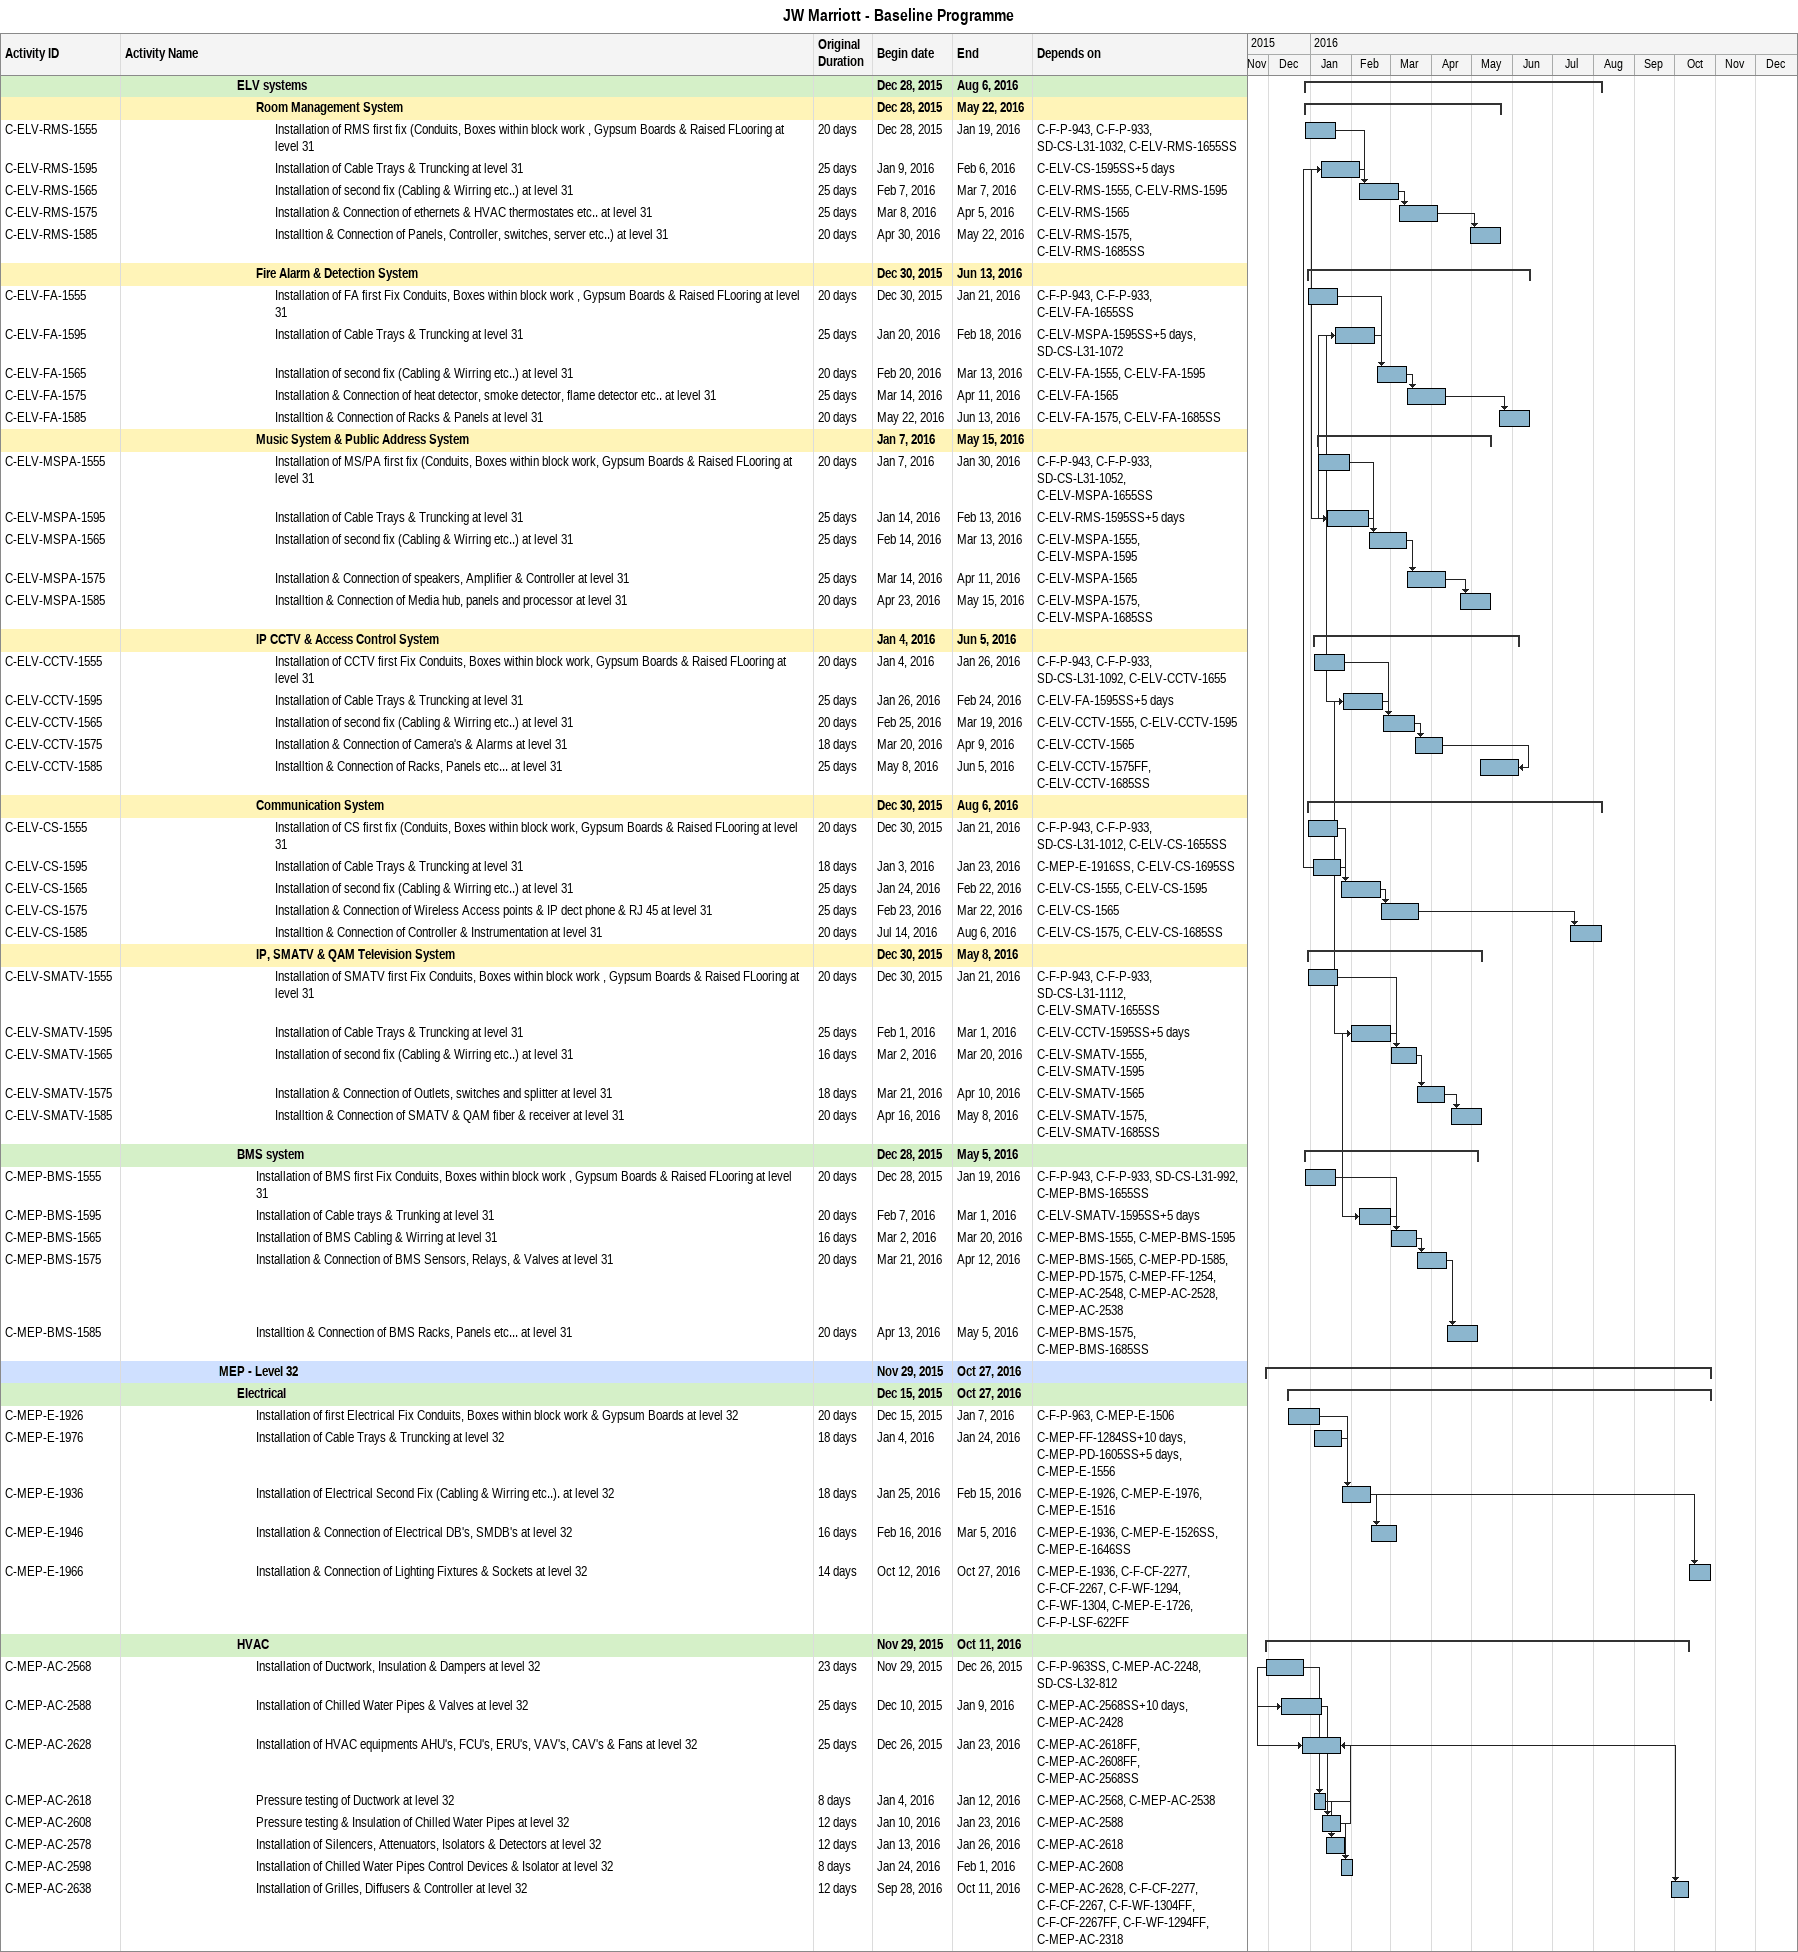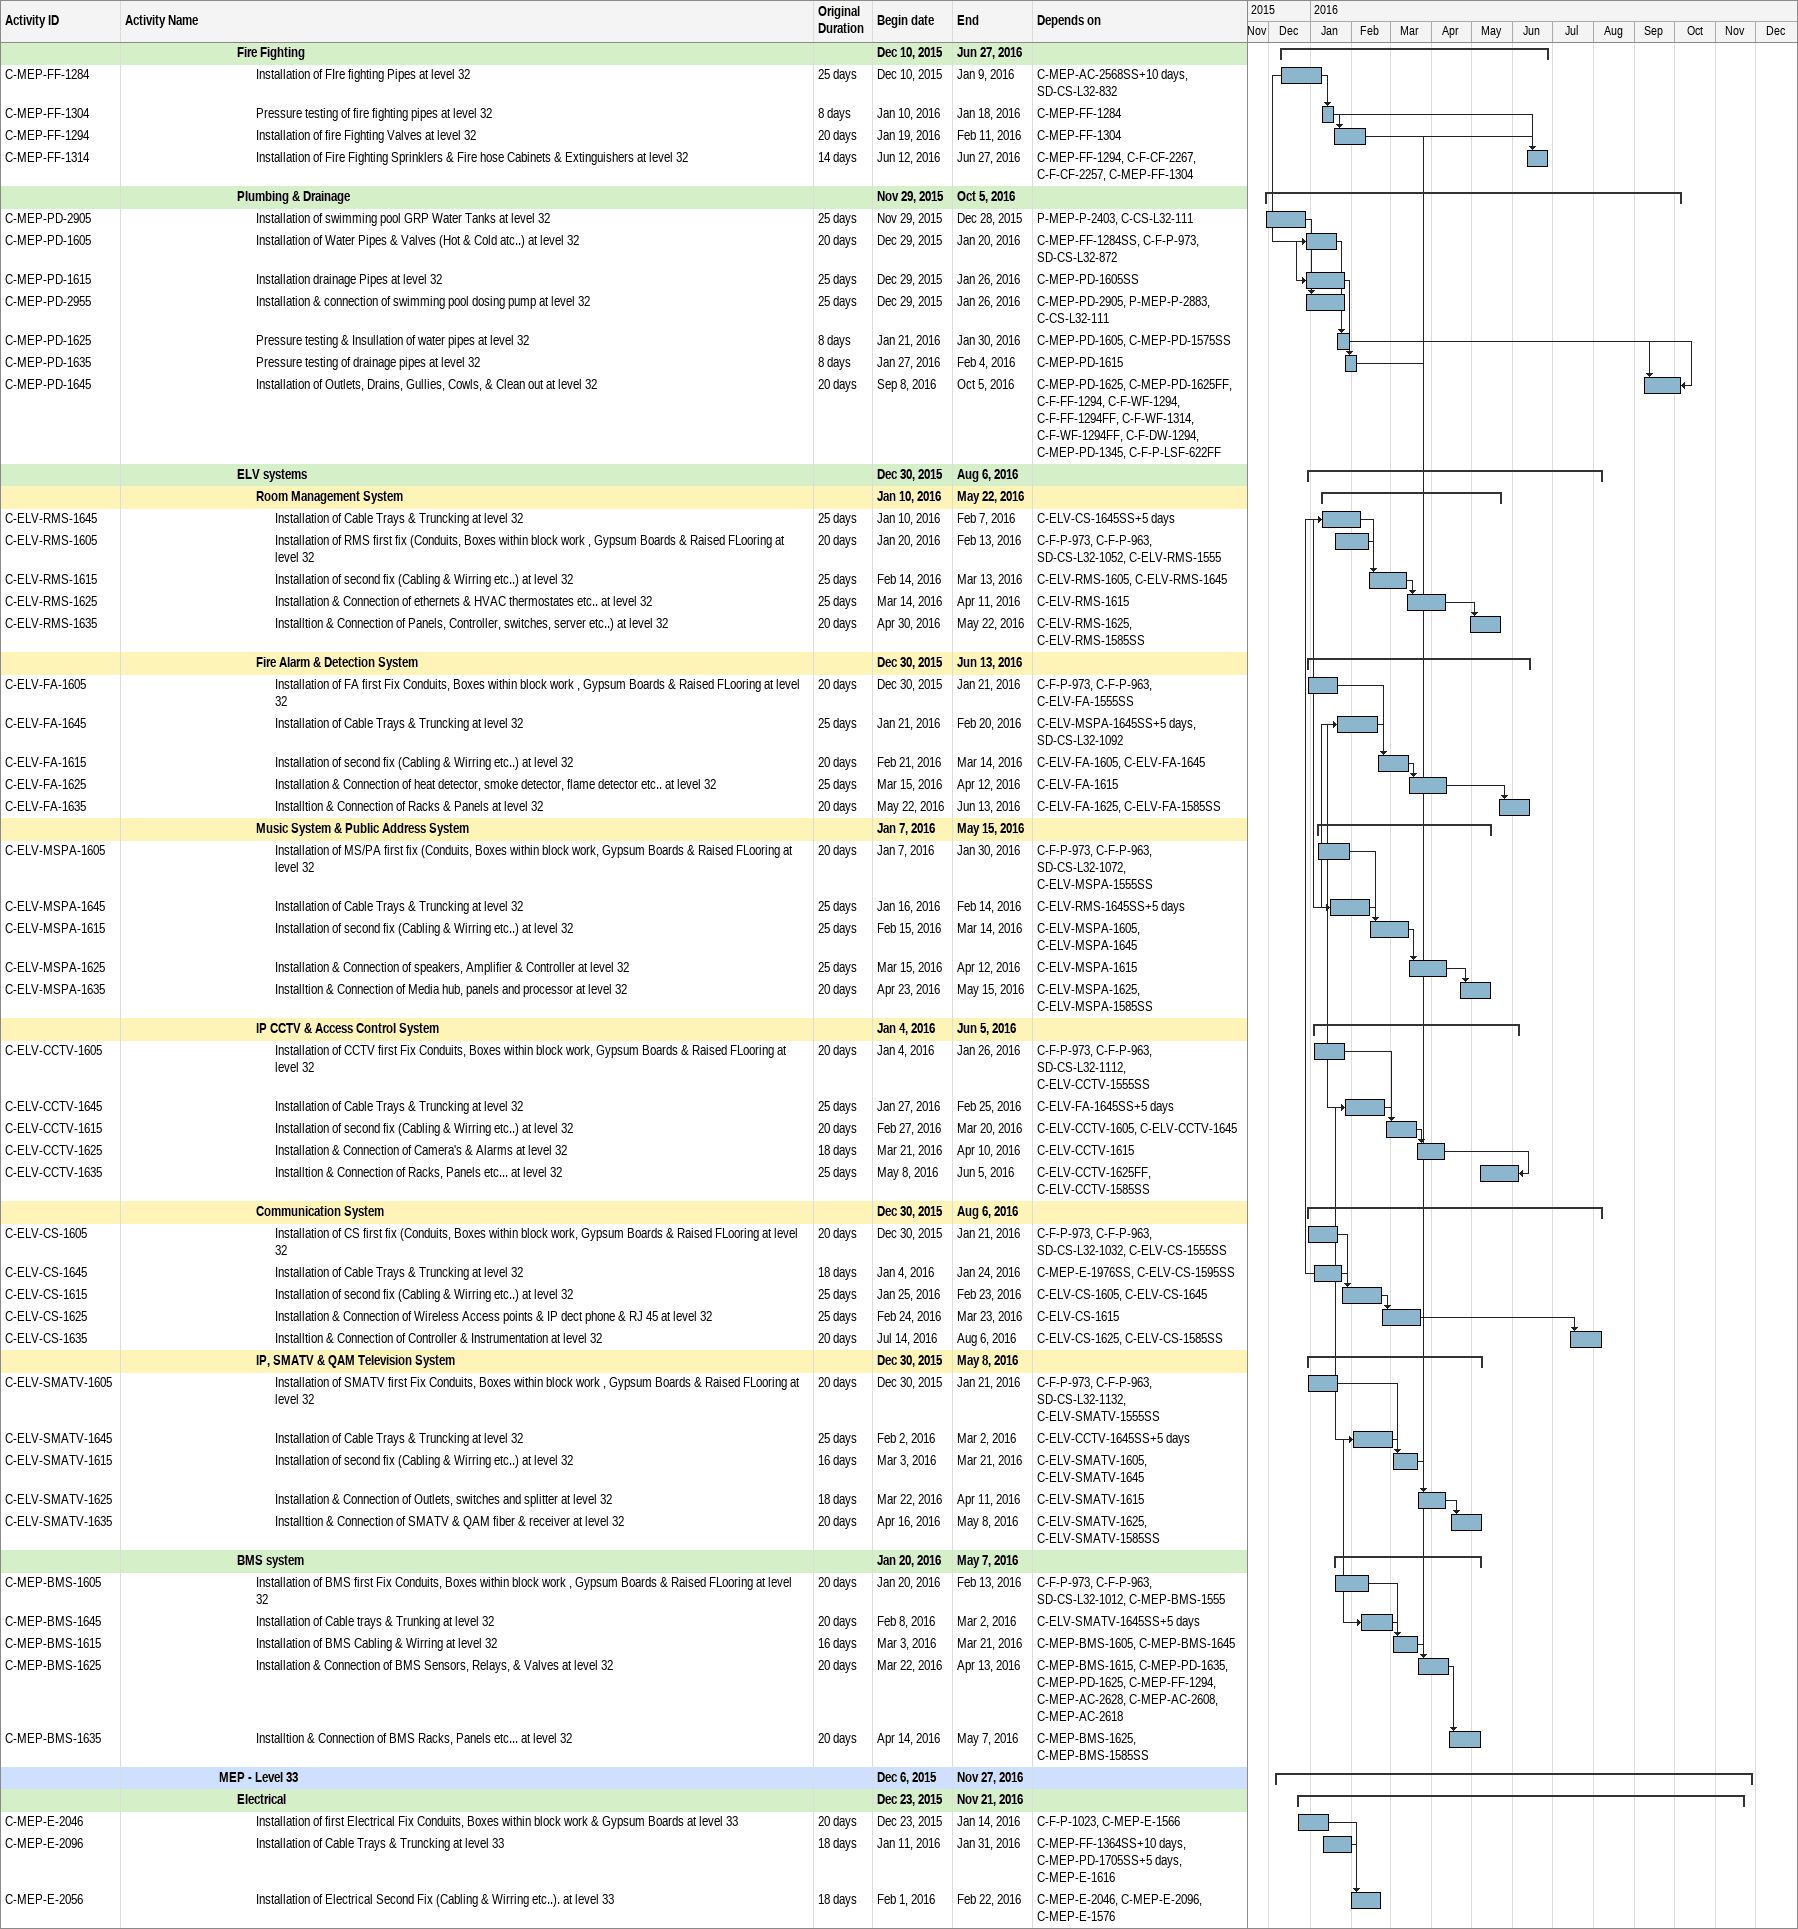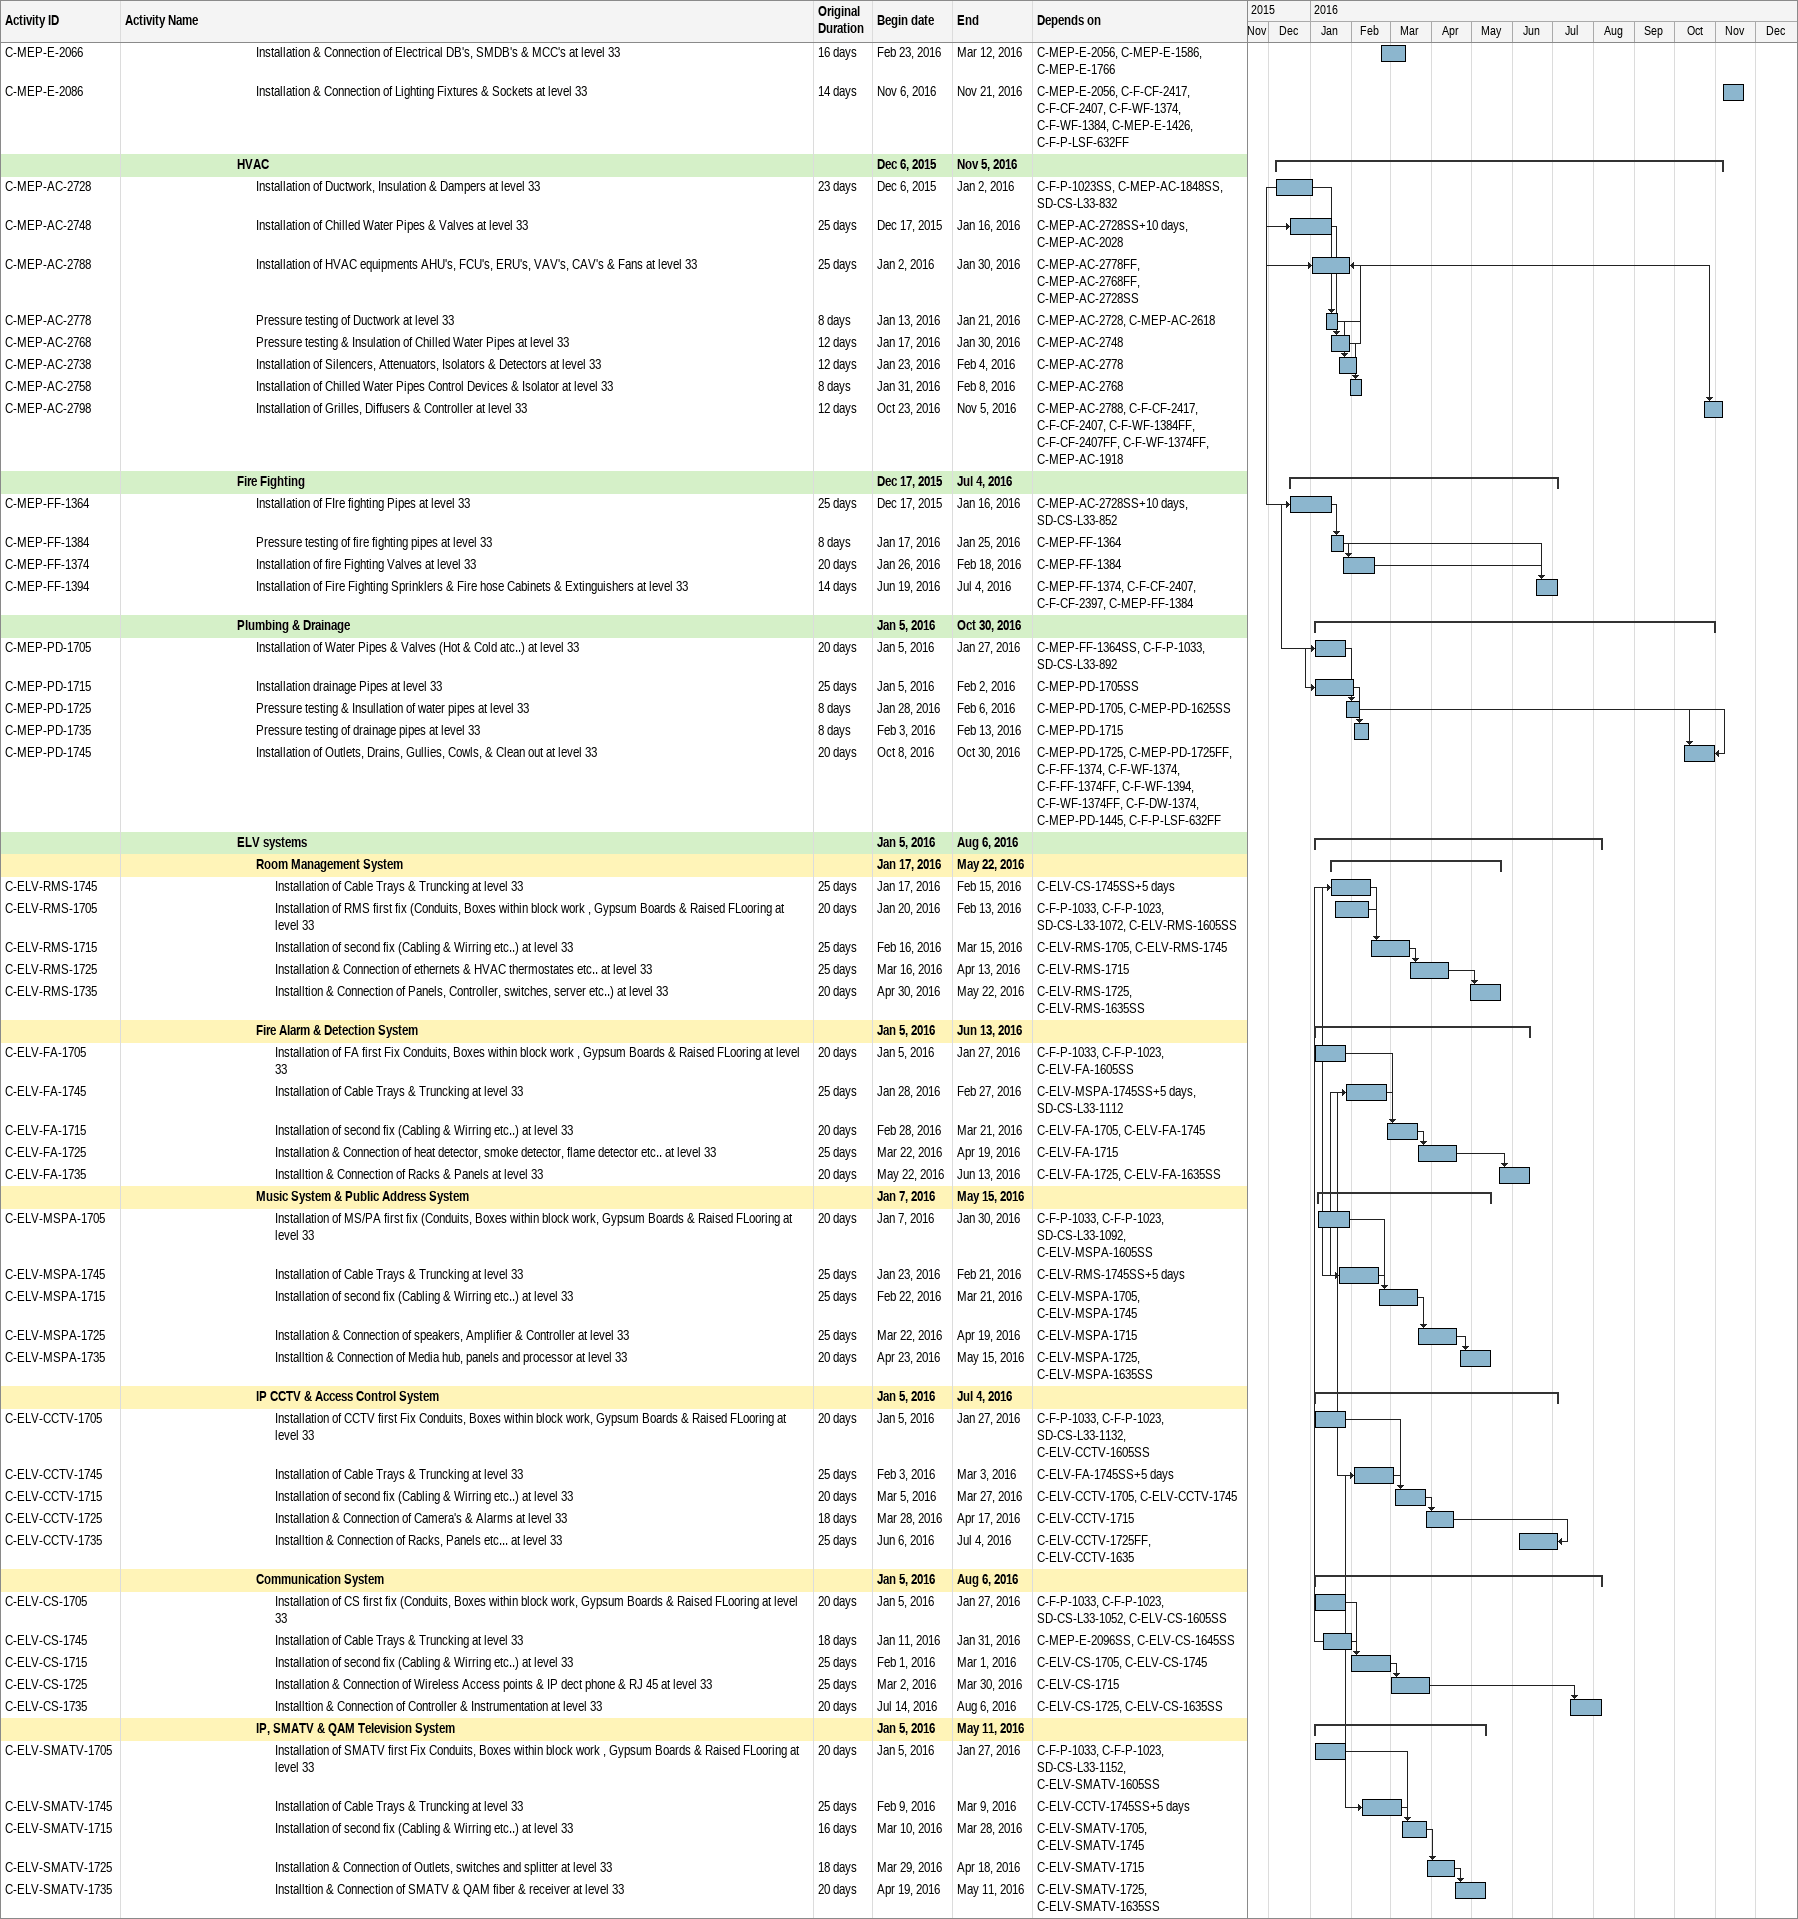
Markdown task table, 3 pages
JW Marriott - Baseline Programme

| ID | Level | Task | Original duration | Start | Finish | Predecessors |
|---|---|---|---|---|---|---|
|  | 7 | **ELV systems** |  | 2015-12-28 | 2016-08-06 |  |
|  | 8 | **Room Management System** |  | 2015-12-28 | 2016-05-22 |  |
| C-ELV-RMS-1555 | 9 | Installation of RMS first fix (Conduits, Boxes within block work , Gypsum Boards & Raised FLooring at level 31 | 20d | 2015-12-28 | 2016-01-19 | C-F-P-943, C-F-P-933, SD-CS-L31-1032, C-ELV-RMS-1655SS |
| C-ELV-RMS-1595 | 9 | Installation of Cable Trays & Truncking at level 31 | 25d | 2016-01-09 | 2016-02-06 | C-ELV-CS-1595SS+5d |
| C-ELV-RMS-1565 | 9 | Installation of second fix (Cabling & Wirring etc..) at level 31 | 25d | 2016-02-07 | 2016-03-07 | C-ELV-RMS-1555, C-ELV-RMS-1595 |
| C-ELV-RMS-1575 | 9 | Installation & Connection of ethernets & HVAC thermostates etc.. at level 31 | 25d | 2016-03-08 | 2016-04-05 | C-ELV-RMS-1565 |
| C-ELV-RMS-1585 | 9 | Installtion & Connection of Panels, Controller, switches, server etc..) at level 31 | 20d | 2016-04-30 | 2016-05-22 | C-ELV-RMS-1575, C-ELV-RMS-1685SS |
|  | 8 | **Fire Alarm & Detection System** |  | 2015-12-30 | 2016-06-13 |  |
| C-ELV-FA-1555 | 9 | Installation of FA first Fix Conduits, Boxes within block work , Gypsum Boards & Raised FLooring at level 31 | 20d | 2015-12-30 | 2016-01-21 | C-F-P-943, C-F-P-933, C-ELV-FA-1655SS |
| C-ELV-FA-1595 | 9 | Installation of Cable Trays & Truncking at level 31 | 25d | 2016-01-20 | 2016-02-18 | C-ELV-MSPA-1595SS+5d, SD-CS-L31-1072 |
| C-ELV-FA-1565 | 9 | Installation of second fix (Cabling & Wirring etc..) at level 31 | 20d | 2016-02-20 | 2016-03-13 | C-ELV-FA-1555, C-ELV-FA-1595 |
| C-ELV-FA-1575 | 9 | Installation & Connection of heat detector, smoke detector, flame detector etc.. at level 31 | 25d | 2016-03-14 | 2016-04-11 | C-ELV-FA-1565 |
| C-ELV-FA-1585 | 9 | Installtion & Connection of Racks & Panels at level 31 | 20d | 2016-05-22 | 2016-06-13 | C-ELV-FA-1575, C-ELV-FA-1685SS |
|  | 8 | **Music System & Public Address System** |  | 2016-01-07 | 2016-05-15 |  |
| C-ELV-MSPA-1555 | 9 | Installation of MS/PA first fix (Conduits, Boxes within block work, Gypsum Boards & Raised FLooring at level 31 | 20d | 2016-01-07 | 2016-01-30 | C-F-P-943, C-F-P-933, SD-CS-L31-1052, C-ELV-MSPA-1655SS |
| C-ELV-MSPA-1595 | 9 | Installation of Cable Trays & Truncking at level 31 | 25d | 2016-01-14 | 2016-02-13 | C-ELV-RMS-1595SS+5d |
| C-ELV-MSPA-1565 | 9 | Installation of second fix (Cabling & Wirring etc..) at level 31 | 25d | 2016-02-14 | 2016-03-13 | C-ELV-MSPA-1555, C-ELV-MSPA-1595 |
| C-ELV-MSPA-1575 | 9 | Installation & Connection of speakers, Amplifier & Controller at level 31 | 25d | 2016-03-14 | 2016-04-11 | C-ELV-MSPA-1565 |
| C-ELV-MSPA-1585 | 9 | Installtion & Connection of Media hub, panels and processor at level 31 | 20d | 2016-04-23 | 2016-05-15 | C-ELV-MSPA-1575, C-ELV-MSPA-1685SS |
|  | 8 | **IP CCTV & Access Control System** |  | 2016-01-04 | 2016-06-05 |  |
| C-ELV-CCTV-1555 | 9 | Installation of CCTV first Fix Conduits, Boxes within block work, Gypsum Boards & Raised FLooring at level 31 | 20d | 2016-01-04 | 2016-01-26 | C-F-P-943, C-F-P-933, SD-CS-L31-1092, C-ELV-CCTV-1655 |
| C-ELV-CCTV-1595 | 9 | Installation of Cable Trays & Truncking at level 31 | 25d | 2016-01-26 | 2016-02-24 | C-ELV-FA-1595SS+5d |
| C-ELV-CCTV-1565 | 9 | Installation of second fix (Cabling & Wirring etc..) at level 31 | 20d | 2016-02-25 | 2016-03-19 | C-ELV-CCTV-1555, C-ELV-CCTV-1595 |
| C-ELV-CCTV-1575 | 9 | Installation & Connection of Camera's & Alarms at level 31 | 18d | 2016-03-20 | 2016-04-09 | C-ELV-CCTV-1565 |
| C-ELV-CCTV-1585 | 9 | Installtion & Connection of Racks, Panels etc... at level 31 | 25d | 2016-05-08 | 2016-06-05 | C-ELV-CCTV-1575FF, C-ELV-CCTV-1685SS |
|  | 8 | **Communication System** |  | 2015-12-30 | 2016-08-06 |  |
| C-ELV-CS-1555 | 9 | Installation of CS first fix (Conduits, Boxes within block work, Gypsum Boards & Raised FLooring at level 31 | 20d | 2015-12-30 | 2016-01-21 | C-F-P-943, C-F-P-933, SD-CS-L31-1012, C-ELV-CS-1655SS |
| C-ELV-CS-1595 | 9 | Installation of Cable Trays & Truncking at level 31 | 18d | 2016-01-03 | 2016-01-23 | C-MEP-E-1916SS, C-ELV-CS-1695SS |
| C-ELV-CS-1565 | 9 | Installation of second fix (Cabling & Wirring etc..) at level 31 | 25d | 2016-01-24 | 2016-02-22 | C-ELV-CS-1555, C-ELV-CS-1595 |
| C-ELV-CS-1575 | 9 | Installation & Connection of Wireless Access points & IP dect phone & RJ 45 at level 31 | 25d | 2016-02-23 | 2016-03-22 | C-ELV-CS-1565 |
| C-ELV-CS-1585 | 9 | Installtion & Connection of Controller & Instrumentation at level 31 | 20d | 2016-07-14 | 2016-08-06 | C-ELV-CS-1575, C-ELV-CS-1685SS |
|  | 8 | **IP, SMATV & QAM Television System** |  | 2015-12-30 | 2016-05-08 |  |
| C-ELV-SMATV-1555 | 9 | Installation of SMATV first Fix Conduits, Boxes within block work , Gypsum Boards & Raised FLooring at level 31 | 20d | 2015-12-30 | 2016-01-21 | C-F-P-943, C-F-P-933, SD-CS-L31-1112, C-ELV-SMATV-1655SS |
| C-ELV-SMATV-1595 | 9 | Installation of Cable Trays & Truncking at level 31 | 25d | 2016-02-01 | 2016-03-01 | C-ELV-CCTV-1595SS+5d |
| C-ELV-SMATV-1565 | 9 | Installation of second fix (Cabling & Wirring etc..) at level 31 | 16d | 2016-03-02 | 2016-03-20 | C-ELV-SMATV-1555, C-ELV-SMATV-1595 |
| C-ELV-SMATV-1575 | 9 | Installation & Connection of Outlets, switches and splitter at level 31 | 18d | 2016-03-21 | 2016-04-10 | C-ELV-SMATV-1565 |
| C-ELV-SMATV-1585 | 9 | Installtion & Connection of SMATV & QAM fiber & receiver at level 31 | 20d | 2016-04-16 | 2016-05-08 | C-ELV-SMATV-1575, C-ELV-SMATV-1685SS |
|  | 7 | **BMS system** |  | 2015-12-28 | 2016-05-05 |  |
| C-MEP-BMS-1555 | 8 | Installation of BMS first Fix Conduits, Boxes within block work , Gypsum Boards & Raised FLooring at level 31 | 20d | 2015-12-28 | 2016-01-19 | C-F-P-943, C-F-P-933, SD-CS-L31-992, C-MEP-BMS-1655SS |
| C-MEP-BMS-1595 | 8 | Installation of Cable trays & Trunking at level 31 | 20d | 2016-02-07 | 2016-03-01 | C-ELV-SMATV-1595SS+5d |
| C-MEP-BMS-1565 | 8 | Installation of BMS Cabling & Wirring at level 31 | 16d | 2016-03-02 | 2016-03-20 | C-MEP-BMS-1555, C-MEP-BMS-1595 |
| C-MEP-BMS-1575 | 8 | Installation & Connection of BMS Sensors, Relays, & Valves at level 31 | 20d | 2016-03-21 | 2016-04-12 | C-MEP-BMS-1565, C-MEP-PD-1585, C-MEP-PD-1575, C-MEP-FF-1254, C-MEP-AC-2548, C-MEP-AC-2528, C-MEP-AC-2538 |
| C-MEP-BMS-1585 | 8 | Installtion & Connection of BMS Racks, Panels etc... at level 31 | 20d | 2016-04-13 | 2016-05-05 | C-MEP-BMS-1575, C-MEP-BMS-1685SS |
|  | 6 | **MEP - Level 32** |  | 2015-11-29 | 2016-10-27 |  |
|  | 7 | **Electrical** |  | 2015-12-15 | 2016-10-27 |  |
| C-MEP-E-1926 | 8 | Installation of first Electrical Fix Conduits, Boxes within block work & Gypsum Boards at level 32 | 20d | 2015-12-15 | 2016-01-07 | C-F-P-963, C-MEP-E-1506 |
| C-MEP-E-1976 | 8 | Installation of Cable Trays & Truncking at level 32 | 18d | 2016-01-04 | 2016-01-24 | C-MEP-FF-1284SS+10d, C-MEP-PD-1605SS+5d, C-MEP-E-1556 |
| C-MEP-E-1936 | 8 | Installation of Electrical Second Fix (Cabling & Wirring etc..). at level 32 | 18d | 2016-01-25 | 2016-02-15 | C-MEP-E-1926, C-MEP-E-1976, C-MEP-E-1516 |
| C-MEP-E-1946 | 8 | Installation & Connection of Electrical DB's, SMDB's at level 32 | 16d | 2016-02-16 | 2016-03-05 | C-MEP-E-1936, C-MEP-E-1526SS, C-MEP-E-1646SS |
| C-MEP-E-1966 | 8 | Installation & Connection of Lighting Fixtures & Sockets at level 32 | 14d | 2016-10-12 | 2016-10-27 | C-MEP-E-1936, C-F-CF-2277, C-F-CF-2267, C-F-WF-1294, C-F-WF-1304, C-MEP-E-1726, C-F-P-LSF-622FF |
|  | 7 | **HVAC** |  | 2015-11-29 | 2016-10-11 |  |
| C-MEP-AC-2568 | 8 | Installation of Ductwork, Insulation & Dampers at level 32 | 23d | 2015-11-29 | 2015-12-26 | C-F-P-963SS, C-MEP-AC-2248, SD-CS-L32-812 |
| C-MEP-AC-2588 | 8 | Installation of Chilled Water Pipes & Valves at level 32 | 25d | 2015-12-10 | 2016-01-09 | C-MEP-AC-2568SS+10d, C-MEP-AC-2428 |
| C-MEP-AC-2628 | 8 | Installation of HVAC equipments AHU's, FCU's, ERU's, VAV's, CAV's & Fans at level 32 | 25d | 2015-12-26 | 2016-01-23 | C-MEP-AC-2618FF, C-MEP-AC-2608FF, C-MEP-AC-2568SS |
| C-MEP-AC-2618 | 8 | Pressure testing of Ductwork at level 32 | 8d | 2016-01-04 | 2016-01-12 | C-MEP-AC-2568, C-MEP-AC-2538 |
| C-MEP-AC-2608 | 8 | Pressure testing & Insulation of Chilled Water Pipes at level 32 | 12d | 2016-01-10 | 2016-01-23 | C-MEP-AC-2588 |
| C-MEP-AC-2578 | 8 | Installation of Silencers, Attenuators, Isolators & Detectors at level 32 | 12d | 2016-01-13 | 2016-01-26 | C-MEP-AC-2618 |
| C-MEP-AC-2598 | 8 | Installation of Chilled Water Pipes Control Devices & Isolator at level 32 | 8d | 2016-01-24 | 2016-02-01 | C-MEP-AC-2608 |
| C-MEP-AC-2638 | 8 | Installation of Grilles, Diffusers & Controller at level 32 | 12d | 2016-09-28 | 2016-10-11 | C-MEP-AC-2628, C-F-CF-2277, C-F-CF-2267, C-F-WF-1304FF, C-F-CF-2267FF, C-F-WF-1294FF, C-MEP-AC-2318 |
|  | 7 | **Fire Fighting** |  | 2015-12-10 | 2016-06-27 |  |
| C-MEP-FF-1284 | 8 | Installation of FIre fighting Pipes at level 32 | 25d | 2015-12-10 | 2016-01-09 | C-MEP-AC-2568SS+10d, SD-CS-L32-832 |
| C-MEP-FF-1304 | 8 | Pressure testing of fire fighting pipes at level 32 | 8d | 2016-01-10 | 2016-01-18 | C-MEP-FF-1284 |
| C-MEP-FF-1294 | 8 | Installation of fire Fighting Valves at level 32 | 20d | 2016-01-19 | 2016-02-11 | C-MEP-FF-1304 |
| C-MEP-FF-1314 | 8 | Installation of Fire Fighting Sprinklers & Fire hose Cabinets & Extinguishers at level 32 | 14d | 2016-06-12 | 2016-06-27 | C-MEP-FF-1294, C-F-CF-2267, C-F-CF-2257, C-MEP-FF-1304 |
|  | 7 | **Plumbing & Drainage** |  | 2015-11-29 | 2016-10-05 |  |
| C-MEP-PD-2905 | 8 | Installation of swimming pool GRP Water Tanks at level 32 | 25d | 2015-11-29 | 2015-12-28 | P-MEP-P-2403, C-CS-L32-111 |
| C-MEP-PD-1605 | 8 | Installation of Water Pipes & Valves (Hot & Cold atc..) at level 32 | 20d | 2015-12-29 | 2016-01-20 | C-MEP-FF-1284SS, C-F-P-973, SD-CS-L32-872 |
| C-MEP-PD-1615 | 8 | Installation drainage Pipes at level 32 | 25d | 2015-12-29 | 2016-01-26 | C-MEP-PD-1605SS |
| C-MEP-PD-2955 | 8 | Installation & connection of swimming pool dosing pump at level 32 | 25d | 2015-12-29 | 2016-01-26 | C-MEP-PD-2905, P-MEP-P-2883, C-CS-L32-111 |
| C-MEP-PD-1625 | 8 | Pressure testing & Insullation of water pipes at level 32 | 8d | 2016-01-21 | 2016-01-30 | C-MEP-PD-1605, C-MEP-PD-1575SS |
| C-MEP-PD-1635 | 8 | Pressure testing of drainage pipes at level 32 | 8d | 2016-01-27 | 2016-02-04 | C-MEP-PD-1615 |
| C-MEP-PD-1645 | 8 | Installation of Outlets, Drains, Gullies, Cowls, & Clean out at level 32 | 20d | 2016-09-08 | 2016-10-05 | C-MEP-PD-1625, C-MEP-PD-1625FF, C-F-FF-1294, C-F-WF-1294, C-F-FF-1294FF, C-F-WF-1314, C-F-WF-1294FF, C-F-DW-1294, C-MEP-PD-1345, C-F-P-LSF-622FF |
|  | 7 | **ELV systems** |  | 2015-12-30 | 2016-08-06 |  |
|  | 8 | **Room Management System** |  | 2016-01-10 | 2016-05-22 |  |
| C-ELV-RMS-1645 | 9 | Installation of Cable Trays & Truncking at level 32 | 25d | 2016-01-10 | 2016-02-07 | C-ELV-CS-1645SS+5d |
| C-ELV-RMS-1605 | 9 | Installation of RMS first fix (Conduits, Boxes within block work , Gypsum Boards & Raised FLooring at level 32 | 20d | 2016-01-20 | 2016-02-13 | C-F-P-973, C-F-P-963, SD-CS-L32-1052, C-ELV-RMS-1555 |
| C-ELV-RMS-1615 | 9 | Installation of second fix (Cabling & Wirring etc..) at level 32 | 25d | 2016-02-14 | 2016-03-13 | C-ELV-RMS-1605, C-ELV-RMS-1645 |
| C-ELV-RMS-1625 | 9 | Installation & Connection of ethernets & HVAC thermostates etc.. at level 32 | 25d | 2016-03-14 | 2016-04-11 | C-ELV-RMS-1615 |
| C-ELV-RMS-1635 | 9 | Installtion & Connection of Panels, Controller, switches, server etc..) at level 32 | 20d | 2016-04-30 | 2016-05-22 | C-ELV-RMS-1625, C-ELV-RMS-1585SS |
|  | 8 | **Fire Alarm & Detection System** |  | 2015-12-30 | 2016-06-13 |  |
| C-ELV-FA-1605 | 9 | Installation of FA first Fix Conduits, Boxes within block work , Gypsum Boards & Raised FLooring at level 32 | 20d | 2015-12-30 | 2016-01-21 | C-F-P-973, C-F-P-963, C-ELV-FA-1555SS |
| C-ELV-FA-1645 | 9 | Installation of Cable Trays & Truncking at level 32 | 25d | 2016-01-21 | 2016-02-20 | C-ELV-MSPA-1645SS+5d, SD-CS-L32-1092 |
| C-ELV-FA-1615 | 9 | Installation of second fix (Cabling & Wirring etc..) at level 32 | 20d | 2016-02-21 | 2016-03-14 | C-ELV-FA-1605, C-ELV-FA-1645 |
| C-ELV-FA-1625 | 9 | Installation & Connection of heat detector, smoke detector, flame detector etc.. at level 32 | 25d | 2016-03-15 | 2016-04-12 | C-ELV-FA-1615 |
| C-ELV-FA-1635 | 9 | Installtion & Connection of Racks & Panels at level 32 | 20d | 2016-05-22 | 2016-06-13 | C-ELV-FA-1625, C-ELV-FA-1585SS |
|  | 8 | **Music System & Public Address System** |  | 2016-01-07 | 2016-05-15 |  |
| C-ELV-MSPA-1605 | 9 | Installation of MS/PA first fix (Conduits, Boxes within block work, Gypsum Boards & Raised FLooring at level 32 | 20d | 2016-01-07 | 2016-01-30 | C-F-P-973, C-F-P-963, SD-CS-L32-1072, C-ELV-MSPA-1555SS |
| C-ELV-MSPA-1645 | 9 | Installation of Cable Trays & Truncking at level 32 | 25d | 2016-01-16 | 2016-02-14 | C-ELV-RMS-1645SS+5d |
| C-ELV-MSPA-1615 | 9 | Installation of second fix (Cabling & Wirring etc..) at level 32 | 25d | 2016-02-15 | 2016-03-14 | C-ELV-MSPA-1605, C-ELV-MSPA-1645 |
| C-ELV-MSPA-1625 | 9 | Installation & Connection of speakers, Amplifier & Controller at level 32 | 25d | 2016-03-15 | 2016-04-12 | C-ELV-MSPA-1615 |
| C-ELV-MSPA-1635 | 9 | Installtion & Connection of Media hub, panels and processor at level 32 | 20d | 2016-04-23 | 2016-05-15 | C-ELV-MSPA-1625, C-ELV-MSPA-1585SS |
|  | 8 | **IP CCTV & Access Control System** |  | 2016-01-04 | 2016-06-05 |  |
| C-ELV-CCTV-1605 | 9 | Installation of CCTV first Fix Conduits, Boxes within block work, Gypsum Boards & Raised FLooring at level 32 | 20d | 2016-01-04 | 2016-01-26 | C-F-P-973, C-F-P-963, SD-CS-L32-1112, C-ELV-CCTV-1555SS |
| C-ELV-CCTV-1645 | 9 | Installation of Cable Trays & Truncking at level 32 | 25d | 2016-01-27 | 2016-02-25 | C-ELV-FA-1645SS+5d |
| C-ELV-CCTV-1615 | 9 | Installation of second fix (Cabling & Wirring etc..) at level 32 | 20d | 2016-02-27 | 2016-03-20 | C-ELV-CCTV-1605, C-ELV-CCTV-1645 |
| C-ELV-CCTV-1625 | 9 | Installation & Connection of Camera's & Alarms at level 32 | 18d | 2016-03-21 | 2016-04-10 | C-ELV-CCTV-1615 |
| C-ELV-CCTV-1635 | 9 | Installtion & Connection of Racks, Panels etc... at level 32 | 25d | 2016-05-08 | 2016-06-05 | C-ELV-CCTV-1625FF, C-ELV-CCTV-1585SS |
|  | 8 | **Communication System** |  | 2015-12-30 | 2016-08-06 |  |
| C-ELV-CS-1605 | 9 | Installation of CS first fix (Conduits, Boxes within block work, Gypsum Boards & Raised FLooring at level 32 | 20d | 2015-12-30 | 2016-01-21 | C-F-P-973, C-F-P-963, SD-CS-L32-1032, C-ELV-CS-1555SS |
| C-ELV-CS-1645 | 9 | Installation of Cable Trays & Truncking at level 32 | 18d | 2016-01-04 | 2016-01-24 | C-MEP-E-1976SS, C-ELV-CS-1595SS |
| C-ELV-CS-1615 | 9 | Installation of second fix (Cabling & Wirring etc..) at level 32 | 25d | 2016-01-25 | 2016-02-23 | C-ELV-CS-1605, C-ELV-CS-1645 |
| C-ELV-CS-1625 | 9 | Installation & Connection of Wireless Access points & IP dect phone & RJ 45 at level 32 | 25d | 2016-02-24 | 2016-03-23 | C-ELV-CS-1615 |
| C-ELV-CS-1635 | 9 | Installtion & Connection of Controller & Instrumentation at level 32 | 20d | 2016-07-14 | 2016-08-06 | C-ELV-CS-1625, C-ELV-CS-1585SS |
|  | 8 | **IP, SMATV & QAM Television System** |  | 2015-12-30 | 2016-05-08 |  |
| C-ELV-SMATV-1605 | 9 | Installation of SMATV first Fix Conduits, Boxes within block work , Gypsum Boards & Raised FLooring at level 32 | 20d | 2015-12-30 | 2016-01-21 | C-F-P-973, C-F-P-963, SD-CS-L32-1132, C-ELV-SMATV-1555SS |
| C-ELV-SMATV-1645 | 9 | Installation of Cable Trays & Truncking at level 32 | 25d | 2016-02-02 | 2016-03-02 | C-ELV-CCTV-1645SS+5d |
| C-ELV-SMATV-1615 | 9 | Installation of second fix (Cabling & Wirring etc..) at level 32 | 16d | 2016-03-03 | 2016-03-21 | C-ELV-SMATV-1605, C-ELV-SMATV-1645 |
| C-ELV-SMATV-1625 | 9 | Installation & Connection of Outlets, switches and splitter at level 32 | 18d | 2016-03-22 | 2016-04-11 | C-ELV-SMATV-1615 |
| C-ELV-SMATV-1635 | 9 | Installtion & Connection of SMATV & QAM fiber & receiver at level 32 | 20d | 2016-04-16 | 2016-05-08 | C-ELV-SMATV-1625, C-ELV-SMATV-1585SS |
|  | 7 | **BMS system** |  | 2016-01-20 | 2016-05-07 |  |
| C-MEP-BMS-1605 | 8 | Installation of BMS first Fix Conduits, Boxes within block work , Gypsum Boards & Raised FLooring at level 32 | 20d | 2016-01-20 | 2016-02-13 | C-F-P-973, C-F-P-963, SD-CS-L32-1012, C-MEP-BMS-1555 |
| C-MEP-BMS-1645 | 8 | Installation of Cable trays & Trunking at level 32 | 20d | 2016-02-08 | 2016-03-02 | C-ELV-SMATV-1645SS+5d |
| C-MEP-BMS-1615 | 8 | Installation of BMS Cabling & Wirring at level 32 | 16d | 2016-03-03 | 2016-03-21 | C-MEP-BMS-1605, C-MEP-BMS-1645 |
| C-MEP-BMS-1625 | 8 | Installation & Connection of BMS Sensors, Relays, & Valves at level 32 | 20d | 2016-03-22 | 2016-04-13 | C-MEP-BMS-1615, C-MEP-PD-1635, C-MEP-PD-1625, C-MEP-FF-1294, C-MEP-AC-2628, C-MEP-AC-2608, C-MEP-AC-2618 |
| C-MEP-BMS-1635 | 8 | Installtion & Connection of BMS Racks, Panels etc... at level 32 | 20d | 2016-04-14 | 2016-05-07 | C-MEP-BMS-1625, C-MEP-BMS-1585SS |
|  | 6 | **MEP - Level 33** |  | 2015-12-06 | 2016-11-27 |  |
|  | 7 | **Electrical** |  | 2015-12-23 | 2016-11-21 |  |
| C-MEP-E-2046 | 8 | Installation of first Electrical Fix Conduits, Boxes within block work & Gypsum Boards at level 33 | 20d | 2015-12-23 | 2016-01-14 | C-F-P-1023, C-MEP-E-1566 |
| C-MEP-E-2096 | 8 | Installation of Cable Trays & Truncking at level 33 | 18d | 2016-01-11 | 2016-01-31 | C-MEP-FF-1364SS+10d, C-MEP-PD-1705SS+5d, C-MEP-E-1616 |
| C-MEP-E-2056 | 8 | Installation of Electrical Second Fix (Cabling & Wirring etc..). at level 33 | 18d | 2016-02-01 | 2016-02-22 | C-MEP-E-2046, C-MEP-E-2096, C-MEP-E-1576 |
| C-MEP-E-2066 | 8 | Installation & Connection of Electrical DB's, SMDB's & MCC's at level 33 | 16d | 2016-02-23 | 2016-03-12 | C-MEP-E-2056, C-MEP-E-1586, C-MEP-E-1766 |
| C-MEP-E-2086 | 8 | Installation & Connection of Lighting Fixtures & Sockets at level 33 | 14d | 2016-11-06 | 2016-11-21 | C-MEP-E-2056, C-F-CF-2417, C-F-CF-2407, C-F-WF-1374, C-F-WF-1384, C-MEP-E-1426, C-F-P-LSF-632FF |
|  | 7 | **HVAC** |  | 2015-12-06 | 2016-11-05 |  |
| C-MEP-AC-2728 | 8 | Installation of Ductwork, Insulation & Dampers at level 33 | 23d | 2015-12-06 | 2016-01-02 | C-F-P-1023SS, C-MEP-AC-1848SS, SD-CS-L33-832 |
| C-MEP-AC-2748 | 8 | Installation of Chilled Water Pipes & Valves at level 33 | 25d | 2015-12-17 | 2016-01-16 | C-MEP-AC-2728SS+10d, C-MEP-AC-2028 |
| C-MEP-AC-2788 | 8 | Installation of HVAC equipments AHU's, FCU's, ERU's, VAV's, CAV's & Fans at level 33 | 25d | 2016-01-02 | 2016-01-30 | C-MEP-AC-2778FF, C-MEP-AC-2768FF, C-MEP-AC-2728SS |
| C-MEP-AC-2778 | 8 | Pressure testing of Ductwork at level 33 | 8d | 2016-01-13 | 2016-01-21 | C-MEP-AC-2728, C-MEP-AC-2618 |
| C-MEP-AC-2768 | 8 | Pressure testing & Insulation of Chilled Water Pipes at level 33 | 12d | 2016-01-17 | 2016-01-30 | C-MEP-AC-2748 |
| C-MEP-AC-2738 | 8 | Installation of Silencers, Attenuators, Isolators & Detectors at level 33 | 12d | 2016-01-23 | 2016-02-04 | C-MEP-AC-2778 |
| C-MEP-AC-2758 | 8 | Installation of Chilled Water Pipes Control Devices & Isolator at level 33 | 8d | 2016-01-31 | 2016-02-08 | C-MEP-AC-2768 |
| C-MEP-AC-2798 | 8 | Installation of Grilles, Diffusers & Controller at level 33 | 12d | 2016-10-23 | 2016-11-05 | C-MEP-AC-2788, C-F-CF-2417, C-F-CF-2407, C-F-WF-1384FF, C-F-CF-2407FF, C-F-WF-1374FF, C-MEP-AC-1918 |
|  | 7 | **Fire Fighting** |  | 2015-12-17 | 2016-07-04 |  |
| C-MEP-FF-1364 | 8 | Installation of FIre fighting Pipes at level 33 | 25d | 2015-12-17 | 2016-01-16 | C-MEP-AC-2728SS+10d, SD-CS-L33-852 |
| C-MEP-FF-1384 | 8 | Pressure testing of fire fighting pipes at level 33 | 8d | 2016-01-17 | 2016-01-25 | C-MEP-FF-1364 |
| C-MEP-FF-1374 | 8 | Installation of fire Fighting Valves at level 33 | 20d | 2016-01-26 | 2016-02-18 | C-MEP-FF-1384 |
| C-MEP-FF-1394 | 8 | Installation of Fire Fighting Sprinklers & Fire hose Cabinets & Extinguishers at level 33 | 14d | 2016-06-19 | 2016-07-04 | C-MEP-FF-1374, C-F-CF-2407, C-F-CF-2397, C-MEP-FF-1384 |
|  | 7 | **Plumbing & Drainage** |  | 2016-01-05 | 2016-10-30 |  |
| C-MEP-PD-1705 | 8 | Installation of Water Pipes & Valves (Hot & Cold atc..) at level 33 | 20d | 2016-01-05 | 2016-01-27 | C-MEP-FF-1364SS, C-F-P-1033, SD-CS-L33-892 |
| C-MEP-PD-1715 | 8 | Installation drainage Pipes at level 33 | 25d | 2016-01-05 | 2016-02-02 | C-MEP-PD-1705SS |
| C-MEP-PD-1725 | 8 | Pressure testing & Insullation of water pipes at level 33 | 8d | 2016-01-28 | 2016-02-06 | C-MEP-PD-1705, C-MEP-PD-1625SS |
| C-MEP-PD-1735 | 8 | Pressure testing of drainage pipes at level 33 | 8d | 2016-02-03 | 2016-02-13 | C-MEP-PD-1715 |
| C-MEP-PD-1745 | 8 | Installation of Outlets, Drains, Gullies, Cowls, & Clean out at level 33 | 20d | 2016-10-08 | 2016-10-30 | C-MEP-PD-1725, C-MEP-PD-1725FF, C-F-FF-1374, C-F-WF-1374, C-F-FF-1374FF, C-F-WF-1394, C-F-WF-1374FF, C-F-DW-1374, C-MEP-PD-1445, C-F-P-LSF-632FF |
|  | 7 | **ELV systems** |  | 2016-01-05 | 2016-08-06 |  |
|  | 8 | **Room Management System** |  | 2016-01-17 | 2016-05-22 |  |
| C-ELV-RMS-1745 | 9 | Installation of Cable Trays & Truncking at level 33 | 25d | 2016-01-17 | 2016-02-15 | C-ELV-CS-1745SS+5d |
| C-ELV-RMS-1705 | 9 | Installation of RMS first fix (Conduits, Boxes within block work , Gypsum Boards & Raised FLooring at level 33 | 20d | 2016-01-20 | 2016-02-13 | C-F-P-1033, C-F-P-1023, SD-CS-L33-1072, C-ELV-RMS-1605SS |
| C-ELV-RMS-1715 | 9 | Installation of second fix (Cabling & Wirring etc..) at level 33 | 25d | 2016-02-16 | 2016-03-15 | C-ELV-RMS-1705, C-ELV-RMS-1745 |
| C-ELV-RMS-1725 | 9 | Installation & Connection of ethernets & HVAC thermostates etc.. at level 33 | 25d | 2016-03-16 | 2016-04-13 | C-ELV-RMS-1715 |
| C-ELV-RMS-1735 | 9 | Installtion & Connection of Panels, Controller, switches, server etc..) at level 33 | 20d | 2016-04-30 | 2016-05-22 | C-ELV-RMS-1725, C-ELV-RMS-1635SS |
|  | 8 | **Fire Alarm & Detection System** |  | 2016-01-05 | 2016-06-13 |  |
| C-ELV-FA-1705 | 9 | Installation of FA first Fix Conduits, Boxes within block work , Gypsum Boards & Raised FLooring at level 33 | 20d | 2016-01-05 | 2016-01-27 | C-F-P-1033, C-F-P-1023, C-ELV-FA-1605SS |
| C-ELV-FA-1745 | 9 | Installation of Cable Trays & Truncking at level 33 | 25d | 2016-01-28 | 2016-02-27 | C-ELV-MSPA-1745SS+5d, SD-CS-L33-1112 |
| C-ELV-FA-1715 | 9 | Installation of second fix (Cabling & Wirring etc..) at level 33 | 20d | 2016-02-28 | 2016-03-21 | C-ELV-FA-1705, C-ELV-FA-1745 |
| C-ELV-FA-1725 | 9 | Installation & Connection of heat detector, smoke detector, flame detector etc.. at level 33 | 25d | 2016-03-22 | 2016-04-19 | C-ELV-FA-1715 |
| C-ELV-FA-1735 | 9 | Installtion & Connection of Racks & Panels at level 33 | 20d | 2016-05-22 | 2016-06-13 | C-ELV-FA-1725, C-ELV-FA-1635SS |
|  | 8 | **Music System & Public Address System** |  | 2016-01-07 | 2016-05-15 |  |
| C-ELV-MSPA-1705 | 9 | Installation of MS/PA first fix (Conduits, Boxes within block work, Gypsum Boards & Raised FLooring at level 33 | 20d | 2016-01-07 | 2016-01-30 | C-F-P-1033, C-F-P-1023, SD-CS-L33-1092, C-ELV-MSPA-1605SS |
| C-ELV-MSPA-1745 | 9 | Installation of Cable Trays & Truncking at level 33 | 25d | 2016-01-23 | 2016-02-21 | C-ELV-RMS-1745SS+5d |
| C-ELV-MSPA-1715 | 9 | Installation of second fix (Cabling & Wirring etc..) at level 33 | 25d | 2016-02-22 | 2016-03-21 | C-ELV-MSPA-1705, C-ELV-MSPA-1745 |
| C-ELV-MSPA-1725 | 9 | Installation & Connection of speakers, Amplifier & Controller at level 33 | 25d | 2016-03-22 | 2016-04-19 | C-ELV-MSPA-1715 |
| C-ELV-MSPA-1735 | 9 | Installtion & Connection of Media hub, panels and processor at level 33 | 20d | 2016-04-23 | 2016-05-15 | C-ELV-MSPA-1725, C-ELV-MSPA-1635SS |
|  | 8 | **IP CCTV & Access Control System** |  | 2016-01-05 | 2016-07-04 |  |
| C-ELV-CCTV-1705 | 9 | Installation of CCTV first Fix Conduits, Boxes within block work, Gypsum Boards & Raised FLooring at level 33 | 20d | 2016-01-05 | 2016-01-27 | C-F-P-1033, C-F-P-1023, SD-CS-L33-1132, C-ELV-CCTV-1605SS |
| C-ELV-CCTV-1745 | 9 | Installation of Cable Trays & Truncking at level 33 | 25d | 2016-02-03 | 2016-03-03 | C-ELV-FA-1745SS+5d |
| C-ELV-CCTV-1715 | 9 | Installation of second fix (Cabling & Wirring etc..) at level 33 | 20d | 2016-03-05 | 2016-03-27 | C-ELV-CCTV-1705, C-ELV-CCTV-1745 |
| C-ELV-CCTV-1725 | 9 | Installation & Connection of Camera's & Alarms at level 33 | 18d | 2016-03-28 | 2016-04-17 | C-ELV-CCTV-1715 |
| C-ELV-CCTV-1735 | 9 | Installtion & Connection of Racks, Panels etc... at level 33 | 25d | 2016-06-06 | 2016-07-04 | C-ELV-CCTV-1725FF, C-ELV-CCTV-1635 |
|  | 8 | **Communication System** |  | 2016-01-05 | 2016-08-06 |  |
| C-ELV-CS-1705 | 9 | Installation of CS first fix (Conduits, Boxes within block work, Gypsum Boards & Raised FLooring at level 33 | 20d | 2016-01-05 | 2016-01-27 | C-F-P-1033, C-F-P-1023, SD-CS-L33-1052, C-ELV-CS-1605SS |
| C-ELV-CS-1745 | 9 | Installation of Cable Trays & Truncking at level 33 | 18d | 2016-01-11 | 2016-01-31 | C-MEP-E-2096SS, C-ELV-CS-1645SS |
| C-ELV-CS-1715 | 9 | Installation of second fix (Cabling & Wirring etc..) at level 33 | 25d | 2016-02-01 | 2016-03-01 | C-ELV-CS-1705, C-ELV-CS-1745 |
| C-ELV-CS-1725 | 9 | Installation & Connection of Wireless Access points & IP dect phone & RJ 45 at level 33 | 25d | 2016-03-02 | 2016-03-30 | C-ELV-CS-1715 |
| C-ELV-CS-1735 | 9 | Installtion & Connection of Controller & Instrumentation at level 33 | 20d | 2016-07-14 | 2016-08-06 | C-ELV-CS-1725, C-ELV-CS-1635SS |
|  | 8 | **IP, SMATV & QAM Television System** |  | 2016-01-05 | 2016-05-11 |  |
| C-ELV-SMATV-1705 | 9 | Installation of SMATV first Fix Conduits, Boxes within block work , Gypsum Boards & Raised FLooring at level 33 | 20d | 2016-01-05 | 2016-01-27 | C-F-P-1033, C-F-P-1023, SD-CS-L33-1152, C-ELV-SMATV-1605SS |
| C-ELV-SMATV-1745 | 9 | Installation of Cable Trays & Truncking at level 33 | 25d | 2016-02-09 | 2016-03-09 | C-ELV-CCTV-1745SS+5d |
| C-ELV-SMATV-1715 | 9 | Installation of second fix (Cabling & Wirring etc..) at level 33 | 16d | 2016-03-10 | 2016-03-28 | C-ELV-SMATV-1705, C-ELV-SMATV-1745 |
| C-ELV-SMATV-1725 | 9 | Installation & Connection of Outlets, switches and splitter at level 33 | 18d | 2016-03-29 | 2016-04-18 | C-ELV-SMATV-1715 |
| C-ELV-SMATV-1735 | 9 | Installtion & Connection of SMATV & QAM fiber & receiver at level 33 | 20d | 2016-04-19 | 2016-05-11 | C-ELV-SMATV-1725, C-ELV-SMATV-1635SS |
